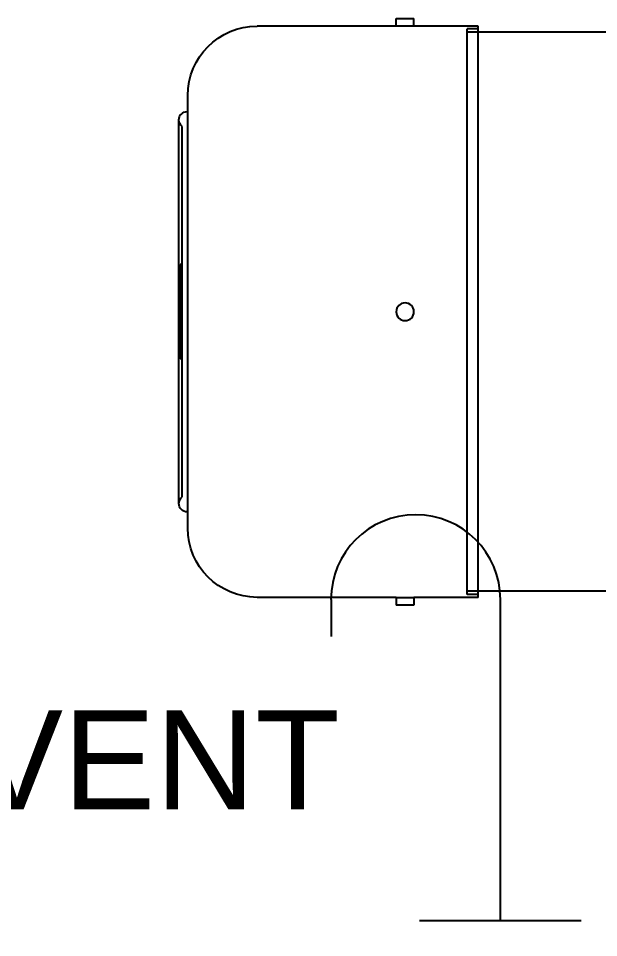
# Model space of a CAD drawing. Header units: millimetres. Extents: x 12318 to 17800, y 6541 to 10165.
# Drawn here: x 14779.4 to 14844.8, y 8533.4 to 8637 of the extents above; entities that cross this region are included whole.
import ezdxf

# ---------------------------------------------------------------- set-up
doc = ezdxf.new("R2010")
doc.units = ezdxf.units.MM
doc.layers.add('Equipment', color=123, linetype='Continuous')

# ---------------------------------------------------------------- blocks, each defined once
blk = doc.blocks.new('A$C6f4e16a3')
at = {"layer": 'Equipment'}
for p, q in [((1788.93, 3239.38), (1780.93, 3239.38)), ((1780.93, 3235.88), (1780.93, 3239.38)), ((1788.93, 3235.88), (1788.93, 3239.38)), ((1528.93, 3233.13), (1751.93, 3233.13)), ((1751.93, 2978.38), (1751.93, 3235.88)), ((1751.93, 3235.88), (1780.93, 3235.88)), ((1780.93, 3235.88), (1788.93, 3235.88)), ((1788.93, 3235.88), (1851.68, 3235.88)), ((1882.93, 3009.63), (1882.93, 3204.63)), ((1882.93, 3197.38), (1883.18, 3197.38)), ((1886.93, 3020.63), (1886.93, 3193.63)), ((1882.93, 3016.88), (1883.18, 3016.88)), ((1528.93, 2981.13), (1751.93, 2981.13)), ((1751.93, 2978.38), (1780.93, 2978.38)), ((1788.93, 2978.38), (1780.93, 2978.38)), ((1780.93, 2978.38), (1780.93, 2974.88)), ((1788.93, 2978.38), (1788.93, 2974.88)), ((1788.93, 2978.38), (1851.68, 2978.38)), ((1780.93, 2974.88), (1788.93, 2974.88))]:
    blk.add_line(p, q, dxfattribs=at)
at = {"layer": 'Equipment', "ltscale": 9.523383}
for p, q in [((1751.93, 3234.63), (1756.93, 3234.63)), ((1751.93, 3233.13), (1756.93, 3233.13)), ((1751.93, 2981.13), (1756.93, 2981.13)), ((1751.93, 2979.63), (1756.93, 2979.63))]:
    blk.add_line(p, q, dxfattribs=at)
at = {"layer": 'Equipment', "ltscale": 25.497992}
blk.add_line((1756.93, 2979.63), (1756.93, 3234.63), dxfattribs=at)
at = {"layer": 'Equipment', "ltscale": 25.382002}
blk.add_line((1885.43, 3023.63), (1885.43, 3190.63), dxfattribs=at)
at = {"layer": 'Equipment', "ltscale": 1.904597}
for p, q in [((1885.43, 3128.38), (1886.43, 3128.38)), ((1885.43, 3085.88), (1886.43, 3085.88))]:
    blk.add_line(p, q, dxfattribs=at)
at = {"layer": 'Equipment', "ltscale": 24.844198}
blk.add_line((1886.43, 3085.88), (1886.43, 3128.38), dxfattribs=at)
at = {"layer": 'Equipment'}
blk.add_circle((1784.93, 3107.13), 4, dxfattribs=at)
for centre, radius, start, end in [((1851.68, 3204.63), 31.25, 0, 90), ((1883.18, 3193.63), 3.75, 0, 90), ((1883.18, 3020.63), 3.75, 270, 0), ((1851.68, 3009.63), 31.25, 270, 0), ((1038.93, 1458.23), 1468.9, 62.95796, 107.5529)]:
    blk.add_arc(centre, radius, start, end, dxfattribs=at)
at = {"layer": 'Equipment', "ltscale": 6.62321}
for centre, start, end in [((1883.18, 3193.63), 306.8699, 0), ((1883.18, 3020.63), 0, 53.1301)]:
    blk.add_arc(centre, 3.75, start, end, dxfattribs=at)

msp = doc.modelspace()

# ---------------------------------------------------------------- linework, layer by layer
for p, q in [((14814.63, 8571.5), (14814.63, 8567.32)), ((14833.72, 8535.28), (14833.72, 8571.5))]:
    msp.add_line(p, q)
at = {"linetype": 'Continuous', "lineweight": -3}
msp.add_line((14842.84, 8535.28), (14824.6, 8535.28), dxfattribs=at)
msp.add_arc((14824.17, 8571.5), 9.55, 0, 180)

# ---------------------------------------------------------------- block references
at = {"xscale": -0.25, "yscale": 0.25, "zscale": 0.25}
msp.add_blockref('A$C6f4e16a3', (15269.21, 7827.14), dxfattribs=at)

# ---------------------------------------------------------------- texts
at = {"insert": (14774.01, 8559), "char_height": 11.1664, "attachment_point": 1}
msp.add_mtext_dynamic_manual_height_columns('{\\fArial|b0|i0|c0|p34;\\C256;VENT}', width=72.8286, gutter_width=15, heights=[0], dxfattribs=at)

doc.saveas('drawing.dxf')
